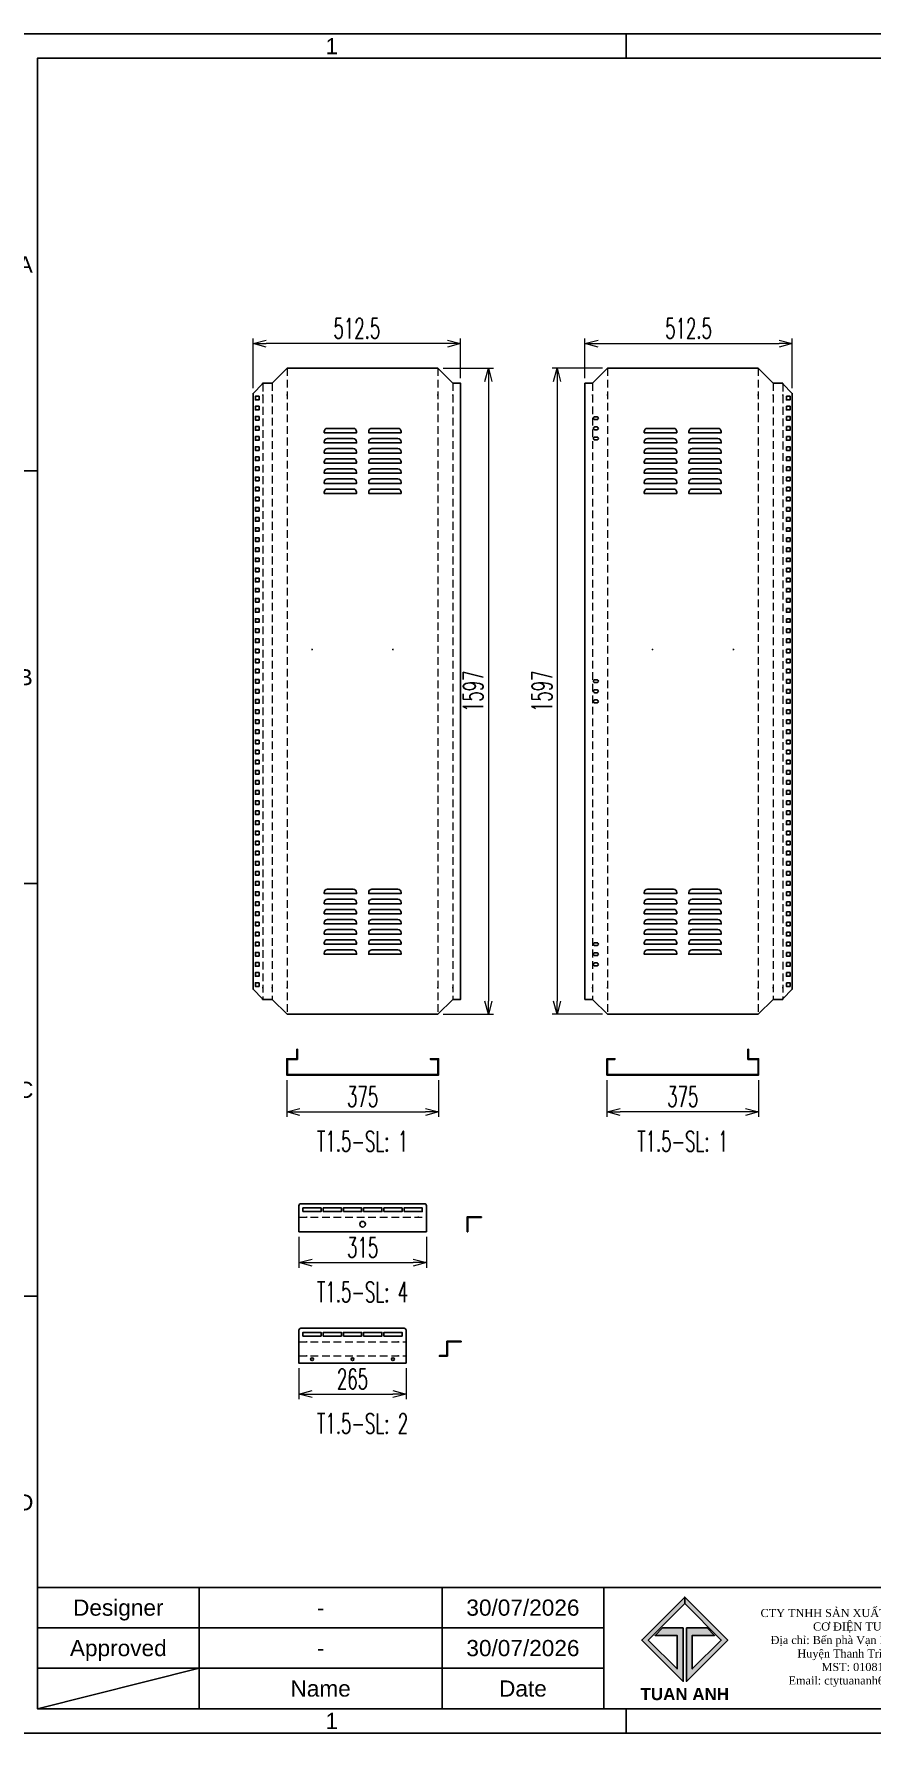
# Model space of a CAD drawing. Header units: millimetres. Extents: x 28713 to 59118, y -54378 to -19615.
# Drawn here: x 41350 to 43419, y -37841 to -33641 of the extents above; entities that cross this region are included whole.
import ezdxf
from ezdxf.enums import TextEntityAlignment as Align

# ---------------------------------------------------------------- set-up
doc = ezdxf.new("R2010")
doc.units = ezdxf.units.MM
doc.header["$LTSCALE"] = 3
doc.linetypes.add('HIDDEN', pattern=[9.525, 6.35, -3.175])
doc.layers.add('@.DM. NÉT ĐỨT', color=8, linetype='HIDDEN', lineweight=9)
for name, color, linetype in [('@.TEXT', 7, 'Continuous'), ('@.VISIBLE', 7, 'Continuous'), ('dim', 7, 'Continuous')]:
    doc.layers.add(name, color=color, linetype=linetype)
doc.styles.add('Ann_w01', font='romans.shx', dxfattribs={"width": 0.6, "bigfont": 'chineset.shx'})
doc.styles.add('Arial', font='arial.ttf')
doc.dimstyles.new('Dim 01_SC25', dxfattribs={"dimscale": 25, "dimtxt": 2, "dimasz": 1.3, "dimexe": 0.5, "dimexo": 0.5, "dimgap": 0.5, "dimtad": 1, "dimdec": 1, "dimzin": 12, "dimdsep": 46, "dimtxsty": 'Ann_w01', "dimblk": 'OPEN30', "dimcen": 1.5, "dimclrd": 6, "dimclre": 6, "dimclrt": 3, "dimadec": 1, "dimazin": 3, "dimtm": 1e-09, "dimtfac": 1, "dimtdec": 1, "dimtmove": 0, "dimatfit": 3, "dimldrblk": 'OPEN30', "dimfxl": 1, "dimtolj": 1, "dimlwd": 20, "dimlwe": 20, "dimarcsym": 0})

# ---------------------------------------------------------------- blocks, each defined once
blk = doc.blocks.new('_Open30')
at = {"color": 0, "linetype": 'ByBlock', "lineweight": -2}
for p, q in [((-1, 0.27), (0, 0)), ((0, 0), (-1, -0.27)), ((0, 0), (-1, 0))]:
    blk.add_line(p, q, dxfattribs=at)
blk = doc.blocks.new('*D142')
at = {"layer": 'Defpoints', "color": 0, "transparency": 16777216}
for p in [(42766, -36214.8), (43141, -36214.8), (42766, -36306)]:
    blk.add_point(p, dxfattribs=at)
at = {"layer": 'dim', "color": 6, "lineweight": 20, "transparency": 16777216}
for p, q in [((42766, -36227.3), (42766, -36318.5)), ((43141, -36227.3), (43141, -36318.5)), ((43108.5, -36306), (42798.5, -36306))]:
    blk.add_line(p, q, dxfattribs=at)
at = {"layer": 'dim', "color": 6, "lineweight": 20, "transparency": 16777216, "xscale": 32.5, "yscale": 32.5, "zscale": 32.5, "rotation": 180}
blk.add_blockref('_Open30', (42766, -36306), dxfattribs=at)
at = {"layer": 'dim', "color": 6, "lineweight": 20, "transparency": 16777216, "xscale": 32.5, "yscale": 32.5, "zscale": 32.5}
blk.add_blockref('_Open30', (43141, -36306), dxfattribs=at)
at = {"layer": 'dim', "color": 3, "transparency": 16777216, "insert": (42953.5, -36268.5), "char_height": 50, "attachment_point": 5, "style": 'Ann_w01'}
blk.add_mtext('\\A1;375', dxfattribs=at)
blk = doc.blocks.new('*D143')
at = {"layer": 'Defpoints', "color": 0, "transparency": 16777216}
for p in [(42767.3, -34467.8), (42642.8, -36064.8), (42767.3, -36064.8)]:
    blk.add_point(p, dxfattribs=at)
at = {"layer": 'dim', "color": 6, "lineweight": 20, "transparency": 16777216}
for p, q in [((42754.8, -34467.8), (42630.3, -34467.8)), ((42642.8, -34500.3), (42642.8, -36032.3)), ((42754.8, -36064.8), (42630.3, -36064.8))]:
    blk.add_line(p, q, dxfattribs=at)
at = {"layer": 'dim', "color": 6, "lineweight": 20, "transparency": 16777216, "xscale": 32.5, "yscale": 32.5, "zscale": 32.5}
for p, rotation in [((42642.8, -34467.8), 90), ((42642.8, -36064.8), 270)]:
    blk.add_blockref('_Open30', p, dxfattribs=dict(at, rotation=rotation))
at = {"layer": 'dim', "color": 3, "transparency": 16777216, "insert": (42605.3, -35266.3), "char_height": 50, "attachment_point": 5, "rotation": 90, "style": 'Ann_w01'}
blk.add_mtext('\\A1;1597', dxfattribs=at)
blk = doc.blocks.new('*D144')
at = {"layer": 'Defpoints', "color": 0, "transparency": 16777216}
for p in [(43224.1, -34406.8), (42711.6, -34504.8), (43224.1, -34529.8)]:
    blk.add_point(p, dxfattribs=at)
at = {"layer": 'dim', "color": 6, "lineweight": 20, "transparency": 16777216}
for p, q in [((42711.6, -34492.3), (42711.6, -34394.3)), ((43224.1, -34517.3), (43224.1, -34394.3)), ((42744.1, -34406.8), (43191.6, -34406.8))]:
    blk.add_line(p, q, dxfattribs=at)
at = {"layer": 'dim', "color": 6, "lineweight": 20, "transparency": 16777216, "xscale": 32.5, "yscale": 32.5, "zscale": 32.5, "rotation": 180}
blk.add_blockref('_Open30', (42711.6, -34406.8), dxfattribs=at)
at = {"layer": 'dim', "color": 6, "lineweight": 20, "transparency": 16777216, "xscale": 32.5, "yscale": 32.5, "zscale": 32.5}
blk.add_blockref('_Open30', (43224.1, -34406.8), dxfattribs=at)
at = {"layer": 'dim', "color": 3, "transparency": 16777216, "insert": (42967.8, -34369.3), "char_height": 50, "attachment_point": 5, "style": 'Ann_w01'}
blk.add_mtext('\\A1;512.5', dxfattribs=at)
blk = doc.blocks.new('*D145')
at = {"layer": 'Defpoints', "color": 0, "transparency": 16777216}
for p in [(41974.8, -36214.8), (42349.8, -36214.8), (42349.8, -36306)]:
    blk.add_point(p, dxfattribs=at)
at = {"layer": 'dim', "color": 6, "lineweight": 20, "transparency": 16777216}
for p, q in [((41974.8, -36227.3), (41974.8, -36318.5)), ((42349.8, -36227.3), (42349.8, -36318.5)), ((42007.3, -36306), (42317.3, -36306))]:
    blk.add_line(p, q, dxfattribs=at)
at = {"layer": 'dim', "color": 6, "lineweight": 20, "transparency": 16777216, "xscale": 32.5, "yscale": 32.5, "zscale": 32.5, "rotation": 180}
blk.add_blockref('_Open30', (41974.8, -36306), dxfattribs=at)
at = {"layer": 'dim', "color": 6, "lineweight": 20, "transparency": 16777216, "xscale": 32.5, "yscale": 32.5, "zscale": 32.5}
blk.add_blockref('_Open30', (42349.8, -36306), dxfattribs=at)
at = {"layer": 'dim', "color": 3, "transparency": 16777216, "insert": (42162.3, -36268.5), "char_height": 50, "attachment_point": 5, "style": 'Ann_w01'}
blk.add_mtext('\\A1;375', dxfattribs=at)
blk = doc.blocks.new('*D146')
at = {"layer": 'Defpoints', "color": 0, "transparency": 16777216}
for p in [(42348.5, -34467.8), (42348.5, -36064.8), (42473, -36064.8)]:
    blk.add_point(p, dxfattribs=at)
at = {"layer": 'dim', "color": 6, "lineweight": 20, "transparency": 16777216}
for p, q in [((42361, -34467.8), (42485.5, -34467.8)), ((42473, -34500.3), (42473, -36032.3)), ((42361, -36064.8), (42485.5, -36064.8))]:
    blk.add_line(p, q, dxfattribs=at)
at = {"layer": 'dim', "color": 6, "lineweight": 20, "transparency": 16777216, "xscale": 32.5, "yscale": 32.5, "zscale": 32.5}
for p, rotation in [((42473, -34467.8), 90), ((42473, -36064.8), 270)]:
    blk.add_blockref('_Open30', p, dxfattribs=dict(at, rotation=rotation))
at = {"layer": 'dim', "color": 3, "transparency": 16777216, "insert": (42435.5, -35266.3), "char_height": 50, "attachment_point": 5, "rotation": 90, "style": 'Ann_w01'}
blk.add_mtext('\\A1;1597', dxfattribs=at)
blk = doc.blocks.new('*D147')
at = {"layer": 'Defpoints', "color": 0, "transparency": 16777216}
for p in [(41891.7, -34406.8), (42404.2, -34504.8), (41891.7, -34529.8)]:
    blk.add_point(p, dxfattribs=at)
at = {"layer": 'dim', "color": 6, "lineweight": 20, "transparency": 16777216}
for p, q in [((41891.7, -34517.3), (41891.7, -34394.3)), ((42404.2, -34492.3), (42404.2, -34394.3)), ((42371.7, -34406.8), (41924.2, -34406.8))]:
    blk.add_line(p, q, dxfattribs=at)
at = {"layer": 'dim', "color": 6, "lineweight": 20, "transparency": 16777216, "xscale": 32.5, "yscale": 32.5, "zscale": 32.5, "rotation": 180}
blk.add_blockref('_Open30', (41891.7, -34406.8), dxfattribs=at)
at = {"layer": 'dim', "color": 6, "lineweight": 20, "transparency": 16777216, "xscale": 32.5, "yscale": 32.5, "zscale": 32.5}
blk.add_blockref('_Open30', (42404.2, -34406.8), dxfattribs=at)
at = {"layer": 'dim', "color": 3, "transparency": 16777216, "insert": (42148, -34369.3), "char_height": 50, "attachment_point": 5, "style": 'Ann_w01'}
blk.add_mtext('\\A1;512.5', dxfattribs=at)
blk = doc.blocks.new('*D156')
at = {"layer": 'Defpoints', "color": 0, "transparency": 16777216}
for p in [(42004.8, -36602.2), (42319.8, -36602.2), (42319.8, -36678.6)]:
    blk.add_point(p, dxfattribs=at)
at = {"layer": 'dim', "color": 6, "lineweight": 20, "transparency": 16777216}
for p, q in [((42004.8, -36614.7), (42004.8, -36691.1)), ((42319.8, -36614.7), (42319.8, -36691.1)), ((42037.3, -36678.6), (42287.3, -36678.6))]:
    blk.add_line(p, q, dxfattribs=at)
at = {"layer": 'dim', "color": 6, "lineweight": 20, "transparency": 16777216, "xscale": 32.5, "yscale": 32.5, "zscale": 32.5, "rotation": 180}
blk.add_blockref('_Open30', (42004.8, -36678.6), dxfattribs=at)
at = {"layer": 'dim', "color": 6, "lineweight": 20, "transparency": 16777216, "xscale": 32.5, "yscale": 32.5, "zscale": 32.5}
blk.add_blockref('_Open30', (42319.8, -36678.6), dxfattribs=at)
at = {"layer": 'dim', "color": 3, "transparency": 16777216, "insert": (42162.3, -36641.1), "char_height": 50, "attachment_point": 5, "style": 'Ann_w01'}
blk.add_mtext('\\A1;315', dxfattribs=at)
blk = doc.blocks.new('*D157')
at = {"layer": 'Defpoints', "color": 0, "transparency": 16777216}
for p in [(42004.8, -36927.2), (42269.8, -36927.2), (42269.8, -37003.6)]:
    blk.add_point(p, dxfattribs=at)
at = {"layer": 'dim', "color": 6, "lineweight": 20, "transparency": 16777216}
for p, q in [((42004.8, -36939.7), (42004.8, -37016.1)), ((42269.8, -36939.7), (42269.8, -37016.1)), ((42037.3, -37003.6), (42237.3, -37003.6))]:
    blk.add_line(p, q, dxfattribs=at)
at = {"layer": 'dim', "color": 6, "lineweight": 20, "transparency": 16777216, "xscale": 32.5, "yscale": 32.5, "zscale": 32.5, "rotation": 180}
blk.add_blockref('_Open30', (42004.8, -37003.6), dxfattribs=at)
at = {"layer": 'dim', "color": 6, "lineweight": 20, "transparency": 16777216, "xscale": 32.5, "yscale": 32.5, "zscale": 32.5}
blk.add_blockref('_Open30', (42269.8, -37003.6), dxfattribs=at)
at = {"layer": 'dim', "color": 3, "transparency": 16777216, "insert": (42137.3, -36966.1), "char_height": 50, "attachment_point": 5, "style": 'Ann_w01'}
blk.add_mtext('\\A1;265', dxfattribs=at)
blk = doc.blocks.new('Standard ISO')
at = {"color": 6}
for p, q in [((-6, 0), (0, 0)), ((6, 0), (2, 0)), ((4, -2), (4, 2))]:
    blk.add_line(p, q, dxfattribs=at)
blk.add_lwpolyline([(-0.5, 1.5), (-0.5, -1.5), (-5.5, -0.75), (-5.5, 0.75), (-0.5, 1.5)])
for radius in [1.5, 0.75]:
    blk.add_circle((4, 0), radius)
blk = doc.blocks.new('A$C4dbb82d6')
at = {"layer": '@.VISIBLE'}
h = blk.add_hatch(color=30, dxfattribs=at)
h.dxf.hatch_style = 1
h.paths.add_polyline_path([(0.21, 4.97), (3.62, 1.56), (3.62, 5.97), (1.92, 5.97), (1.3, 5.35), (3.12, 5.35), (3.12, 2.59), (0.74, 4.97), (3.75, 7.98), (3.75, 8.51)])
h = blk.add_hatch(color=150, dxfattribs=at)
h.dxf.hatch_style = 1
h.paths.add_polyline_path([(6.76, 4.97), (4.37, 2.59), (4.37, 5.35), (6.2, 5.35), (5.58, 5.97), (3.88, 5.97), (3.88, 1.56), (7.29, 4.97), (3.75, 8.51), (3.75, 7.98)])
at = {"layer": '@.VISIBLE', "color": 30}
blk.add_lwpolyline([(3.62, 5.97), (3.62, 1.56), (0.21, 4.97), (3.75, 8.51), (3.75, 7.98), (0.74, 4.97), (3.12, 2.59), (3.12, 5.35), (1.3, 5.35), (1.92, 5.97)], close=True, dxfattribs=at)
at = {"layer": '@.VISIBLE', "color": 150}
blk.add_lwpolyline([(3.88, 5.97), (3.88, 1.56), (7.29, 4.97), (3.75, 8.51), (3.75, 7.98), (6.76, 4.97), (4.37, 2.59), (4.37, 5.35), (6.2, 5.35), (5.58, 5.97)], close=True, dxfattribs=at)
at = {"layer": '@.VISIBLE', "color": 30, "insert": (3.75, 0.51), "char_height": 1, "attachment_point": 5, "style": 'Ann_w01'}
blk.add_mtext_dynamic_manual_height_columns('{\\fArial|b1|i0|c0|p34;\\W1;TUAN ANH}', width=7.5, gutter_width=49.6, heights=[0], dxfattribs=at)
blk = doc.blocks.new('KHUNG BAN VE (Made by Tung)')
at = {"layer": '@.VISIBLE', "color": 8}
for p, q in [((75.75, 207), (75.75, 210)), ((148.5, 207), (148.5, 210)), ((221.25, 207), (221.25, 210)), ((3, 156), (0, 156)), ((294, 156), (297, 156)), ((3, 105), (0, 105)), ((294, 105), (297, 105)), ((3, 54), (0, 54)), ((294, 54), (297, 54)), ((23, 18), (23, 3)), ((53, 18), (53, 3)), ((73, 18), (73, 3)), ((123, 18), (123, 3)), ((223, 18), (223, 3)), ((243, 18), (243, 3)), ((274, 18), (274, 3)), ((284, 18), (284, 3)), ((3, 13), (73, 13)), ((123, 13), (294, 13)), ((3, 8), (73, 8)), ((23, 8), (3, 3)), ((223, 8), (294, 8)), ((75.75, 3), (75.75, 0)), ((148.5, 3), (148.5, 0)), ((221.25, 3), (221.25, 0))]:
    blk.add_line(p, q, dxfattribs=at)
for points in [[(0, 0), (297, 0), (297, 210), (0, 210)], [(3, 3), (294, 3), (294, 207), (3, 207)], [(3, 18), (294, 18), (294, 3), (3, 3)]]:
    blk.add_lwpolyline(points, close=True, dxfattribs=at)
at = {"xscale": 1.5, "yscale": 1.5, "zscale": 1.5}
blk.add_blockref('A$C4dbb82d6', (77.375, 4.041), dxfattribs=at)
blk.add_blockref('Standard ISO', (258.5, 5.5))
at = {"layer": '@.TEXT', "color": 1, "style": 'Arial'}
for s, p in [('1', (39.375, 208.5)), ('2', (112.125, 208.5)), ('3', (184.875, 208.5)), ('4', (257.625, 208.5)), ('A', (1.5, 181.5)), ('A', (295.5, 181.5)), ('B', (1.5, 130.5)), ('B', (295.5, 130.5)), ('C', (1.5, 79.5)), ('C', (295.5, 79.5)), ('D', (1.5, 28.5)), ('D', (295.5, 28.5)), ('30/07/2026', (63, 15.5)), ('30/07/2026', (63, 10.5)), ('1', (39.375, 1.5)), ('2', (112.125, 1.5)), ('3', (184.875, 1.5)), ('4', (257.625, 1.5))]:
    blk.add_text(s, height=2, dxfattribs=at).set_placement(p, align=Align.MIDDLE_CENTER)
at = {"layer": '@.TEXT', "color": 2, "style": 'Arial'}
for s, p in [('Designer', (13, 15.5)), ('DRAWING NAME', (173, 15.5)), ('Project', (233, 15.5)), ('Scale', (279, 15.5)), ('Approved', (13, 10.5)), ('Customer', (233, 10.5)), ('Page', (279, 10.5)), ('Name', (38, 5.5)), ('Date', (63, 5.5)), ('Standard', (233, 5.5)), ('Total', (279, 5.5))]:
    blk.add_text(s, height=2, dxfattribs=at).set_placement(p, align=Align.MIDDLE_CENTER)
at = {"layer": '@.TEXT', "color": 1, "style": 'Arial'}
for tag, height, p in [('DESIGNER_NAME', 2, (38, 15.5)), ('PROJECT_CODE', 2, (258.5, 15.5)), ('SCALE', 2, (289, 15.5)), ('APPROVED_NAME', 2, (38, 10.5)), ('CUSTOMER_NAME', 2, (258.5, 10.5)), ('PAGE', 2, (289, 10.5)), ('DRAWING_NAME', 4, (173, 8)), ('TOTAL', 2, (289, 5.5))]:
    blk.add_attdef(tag, text='', height=height, dxfattribs=at).set_placement(p, align=Align.MIDDLE_CENTER)
at = {"layer": '@.VISIBLE', "color": 30, "insert": (106, 10.5), "char_height": 1, "attachment_point": 5, "style": 'Ann_w01'}
blk.add_mtext_dynamic_manual_height_columns('{\\fTimes New Roman|b0|i0|c0|p18;\\W1;CTY TNHH SẢN XUẤT & THƯƠNG MẠI CƠ ĐIỆN TUẤN ANH\\PĐịa chỉ: Bến phà Vạn Phúc, Xã Ninh Sở, Huyện Thanh Trì, TP. Hà Nội\\PMST: 01081588698\\PEmail: ctytuananh68@gmail.com}', width=28.70976, gutter_width=99.197, heights=[0], dxfattribs=at)

msp = doc.modelspace()

# ---------------------------------------------------------------- linework, layer by layer
at = {"color": 1}
for p, q in [((41915.31, -34532.72), (41915.31, -34534.72)), ((41939.01, -34532.72), (41939.01, -34534.72)), ((41976.21, -34532.72), (41976.21, -34534.72)), ((42348.41, -34532.72), (42348.41, -34534.72)), ((42385.61, -34532.72), (42385.61, -34534.72)), ((42730.15, -34532.72), (42730.15, -34534.72)), ((42767.35, -34532.72), (42767.35, -34534.72)), ((43139.55, -34532.72), (43139.55, -34534.72)), ((43176.75, -34532.72), (43176.75, -34534.72)), ((43200.45, -34532.72), (43200.45, -34534.72)), ((42038.31, -35162.8), (42036.31, -35162.8)), ((42037.31, -35161.8), (42037.31, -35163.8)), ((42238.31, -35162.8), (42236.31, -35162.8)), ((42237.31, -35161.8), (42237.31, -35163.8)), ((42877.45, -35162.8), (42879.45, -35162.8)), ((42878.45, -35161.8), (42878.45, -35163.8)), ((43077.45, -35162.8), (43079.45, -35162.8)), ((43078.45, -35161.8), (43078.45, -35163.8)), ((41915.31, -35999.89), (41915.31, -35997.89)), ((41939.01, -35999.89), (41939.01, -35997.89)), ((41976.21, -35999.89), (41976.21, -35997.89)), ((42348.41, -35999.89), (42348.41, -35997.89)), ((42385.61, -35999.89), (42385.61, -35997.89)), ((42730.15, -35999.89), (42730.15, -35997.89)), ((42767.35, -35999.89), (42767.35, -35997.89)), ((43139.55, -35999.89), (43139.55, -35997.89)), ((43176.75, -35999.89), (43176.75, -35997.89)), ((43200.45, -35999.89), (43200.45, -35997.89)), ((42023.6, -36566.62), (42025.6, -36566.62)), ((42301.02, -36566.62), (42299.02, -36566.62)), ((42023.6, -36874.42), (42025.6, -36874.42)), ((42251.02, -36874.42), (42249.02, -36874.42)), ((42023.6, -36908.62), (42025.6, -36908.62)), ((42251.02, -36908.62), (42249.02, -36908.62))]:
    msp.add_line(p, q, dxfattribs=at)
for points in [[(42348.51, -36064.8), (41976.11, -36064.8), (41939.11, -36027.8), (41915.21, -36027.8), (41915.21, -36026.3), (41891.71, -36002.8), (41891.71, -34529.8), (41915.21, -34506.3), (41915.21, -34504.8), (41939.11, -34504.8), (41976.11, -34467.8), (42348.51, -34467.8), (42385.51, -34504.8), (42404.21, -34504.8), (42404.21, -36027.8), (42385.51, -36027.8)], [(42767.25, -36064.8), (43139.65, -36064.8), (43176.65, -36027.8), (43200.55, -36027.8), (43200.55, -36026.3), (43224.05, -36002.8), (43224.05, -34529.8), (43200.55, -34506.3), (43200.55, -34504.8), (43176.65, -34504.8), (43139.65, -34467.8), (42767.25, -34467.8), (42730.25, -34504.8), (42711.55, -34504.8), (42711.55, -36027.8), (42730.25, -36027.8)], [(41906.21, -34536.8), (41897.21, -34536.8), (41897.21, -34545.8), (41906.21, -34545.8)], [(41906.21, -34561.8), (41897.21, -34561.8), (41897.21, -34570.8), (41906.21, -34570.8)], [(43209.55, -34536.8), (43218.55, -34536.8), (43218.55, -34545.8), (43209.55, -34545.8)], [(43209.55, -34561.8), (43218.55, -34561.8), (43218.55, -34570.8), (43209.55, -34570.8)], [(41906.21, -34586.8), (41897.21, -34586.8), (41897.21, -34595.8), (41906.21, -34595.8)], [(43209.55, -34586.8), (43218.55, -34586.8), (43218.55, -34595.8), (43209.55, -34595.8)], [(41906.21, -34611.8), (41897.21, -34611.8), (41897.21, -34620.8), (41906.21, -34620.8)], [(41906.21, -34636.8), (41897.21, -34636.8), (41897.21, -34645.8), (41906.21, -34645.8)], [(43209.55, -34611.8), (43218.55, -34611.8), (43218.55, -34620.8), (43209.55, -34620.8)], [(43209.55, -34636.8), (43218.55, -34636.8), (43218.55, -34645.8), (43209.55, -34645.8)], [(41906.21, -34661.8), (41897.21, -34661.8), (41897.21, -34670.8), (41906.21, -34670.8)], [(41906.21, -34686.8), (41897.21, -34686.8), (41897.21, -34695.8), (41906.21, -34695.8)], [(43209.55, -34661.8), (43218.55, -34661.8), (43218.55, -34670.8), (43209.55, -34670.8)], [(43209.55, -34686.8), (43218.55, -34686.8), (43218.55, -34695.8), (43209.55, -34695.8)], [(41906.21, -34711.8), (41897.21, -34711.8), (41897.21, -34720.8), (41906.21, -34720.8)], [(43209.55, -34711.8), (43218.55, -34711.8), (43218.55, -34720.8), (43209.55, -34720.8)], [(41906.21, -34736.8), (41897.21, -34736.8), (41897.21, -34745.8), (41906.21, -34745.8)], [(41906.21, -34761.8), (41897.21, -34761.8), (41897.21, -34770.8), (41906.21, -34770.8)], [(43209.55, -34736.8), (43218.55, -34736.8), (43218.55, -34745.8), (43209.55, -34745.8)], [(43209.55, -34761.8), (43218.55, -34761.8), (43218.55, -34770.8), (43209.55, -34770.8)], [(41906.21, -34786.8), (41897.21, -34786.8), (41897.21, -34795.8), (41906.21, -34795.8)], [(41906.21, -34811.8), (41897.21, -34811.8), (41897.21, -34820.8), (41906.21, -34820.8)], [(43209.55, -34786.8), (43218.55, -34786.8), (43218.55, -34795.8), (43209.55, -34795.8)], [(43209.55, -34811.8), (43218.55, -34811.8), (43218.55, -34820.8), (43209.55, -34820.8)], [(41906.21, -34836.8), (41897.21, -34836.8), (41897.21, -34845.8), (41906.21, -34845.8)], [(43209.55, -34836.8), (43218.55, -34836.8), (43218.55, -34845.8), (43209.55, -34845.8)], [(41906.21, -34861.8), (41897.21, -34861.8), (41897.21, -34870.8), (41906.21, -34870.8)], [(41906.21, -34886.8), (41897.21, -34886.8), (41897.21, -34895.8), (41906.21, -34895.8)], [(43209.55, -34861.8), (43218.55, -34861.8), (43218.55, -34870.8), (43209.55, -34870.8)], [(43209.55, -34886.8), (43218.55, -34886.8), (43218.55, -34895.8), (43209.55, -34895.8)], [(41906.21, -34911.8), (41897.21, -34911.8), (41897.21, -34920.8), (41906.21, -34920.8)], [(41906.21, -34936.8), (41897.21, -34936.8), (41897.21, -34945.8), (41906.21, -34945.8)], [(43209.55, -34911.8), (43218.55, -34911.8), (43218.55, -34920.8), (43209.55, -34920.8)], [(43209.55, -34936.8), (43218.55, -34936.8), (43218.55, -34945.8), (43209.55, -34945.8)], [(41906.21, -34961.8), (41897.21, -34961.8), (41897.21, -34970.8), (41906.21, -34970.8)], [(43209.55, -34961.8), (43218.55, -34961.8), (43218.55, -34970.8), (43209.55, -34970.8)], [(41906.21, -34986.8), (41897.21, -34986.8), (41897.21, -34995.8), (41906.21, -34995.8)], [(41906.21, -35011.8), (41897.21, -35011.8), (41897.21, -35020.8), (41906.21, -35020.8)], [(43209.55, -34986.8), (43218.55, -34986.8), (43218.55, -34995.8), (43209.55, -34995.8)], [(43209.55, -35011.8), (43218.55, -35011.8), (43218.55, -35020.8), (43209.55, -35020.8)], [(41906.21, -35036.8), (41897.21, -35036.8), (41897.21, -35045.8), (41906.21, -35045.8)], [(41906.21, -35061.8), (41897.21, -35061.8), (41897.21, -35070.8), (41906.21, -35070.8)], [(43209.55, -35036.8), (43218.55, -35036.8), (43218.55, -35045.8), (43209.55, -35045.8)], [(43209.55, -35061.8), (43218.55, -35061.8), (43218.55, -35070.8), (43209.55, -35070.8)], [(41906.21, -35086.8), (41897.21, -35086.8), (41897.21, -35095.8), (41906.21, -35095.8)], [(41906.21, -35111.8), (41897.21, -35111.8), (41897.21, -35120.8), (41906.21, -35120.8)], [(43209.55, -35086.8), (43218.55, -35086.8), (43218.55, -35095.8), (43209.55, -35095.8)], [(43209.55, -35111.8), (43218.55, -35111.8), (43218.55, -35120.8), (43209.55, -35120.8)], [(41906.21, -35136.8), (41897.21, -35136.8), (41897.21, -35145.8), (41906.21, -35145.8)], [(43209.55, -35136.8), (43218.55, -35136.8), (43218.55, -35145.8), (43209.55, -35145.8)], [(41906.21, -35161.8), (41897.21, -35161.8), (41897.21, -35170.8), (41906.21, -35170.8)], [(41906.21, -35186.8), (41897.21, -35186.8), (41897.21, -35195.8), (41906.21, -35195.8)], [(43209.55, -35161.8), (43218.55, -35161.8), (43218.55, -35170.8), (43209.55, -35170.8)], [(43209.55, -35186.8), (43218.55, -35186.8), (43218.55, -35195.8), (43209.55, -35195.8)], [(41906.21, -35211.8), (41897.21, -35211.8), (41897.21, -35220.8), (41906.21, -35220.8)], [(41906.21, -35236.8), (41897.21, -35236.8), (41897.21, -35245.8), (41906.21, -35245.8)], [(43209.55, -35211.8), (43218.55, -35211.8), (43218.55, -35220.8), (43209.55, -35220.8)], [(43209.55, -35236.8), (43218.55, -35236.8), (43218.55, -35245.8), (43209.55, -35245.8)], [(41906.21, -35261.8), (41897.21, -35261.8), (41897.21, -35270.8), (41906.21, -35270.8)], [(43209.55, -35261.8), (43218.55, -35261.8), (43218.55, -35270.8), (43209.55, -35270.8)], [(41906.21, -35286.8), (41897.21, -35286.8), (41897.21, -35295.8), (41906.21, -35295.8)], [(41906.21, -35311.8), (41897.21, -35311.8), (41897.21, -35320.8), (41906.21, -35320.8)], [(43209.55, -35286.8), (43218.55, -35286.8), (43218.55, -35295.8), (43209.55, -35295.8)], [(43209.55, -35311.8), (43218.55, -35311.8), (43218.55, -35320.8), (43209.55, -35320.8)], [(41906.21, -35336.8), (41897.21, -35336.8), (41897.21, -35345.8), (41906.21, -35345.8)], [(41906.21, -35361.8), (41897.21, -35361.8), (41897.21, -35370.8), (41906.21, -35370.8)], [(43209.55, -35336.8), (43218.55, -35336.8), (43218.55, -35345.8), (43209.55, -35345.8)], [(43209.55, -35361.8), (43218.55, -35361.8), (43218.55, -35370.8), (43209.55, -35370.8)], [(41906.21, -35386.8), (41897.21, -35386.8), (41897.21, -35395.8), (41906.21, -35395.8)], [(43209.55, -35386.8), (43218.55, -35386.8), (43218.55, -35395.8), (43209.55, -35395.8)], [(41906.21, -35411.8), (41897.21, -35411.8), (41897.21, -35420.8), (41906.21, -35420.8)], [(41906.21, -35436.8), (41897.21, -35436.8), (41897.21, -35445.8), (41906.21, -35445.8)], [(43209.55, -35411.8), (43218.55, -35411.8), (43218.55, -35420.8), (43209.55, -35420.8)], [(43209.55, -35436.8), (43218.55, -35436.8), (43218.55, -35445.8), (43209.55, -35445.8)], [(41906.21, -35461.8), (41897.21, -35461.8), (41897.21, -35470.8), (41906.21, -35470.8)], [(41906.21, -35486.8), (41897.21, -35486.8), (41897.21, -35495.8), (41906.21, -35495.8)], [(43209.55, -35461.8), (43218.55, -35461.8), (43218.55, -35470.8), (43209.55, -35470.8)], [(43209.55, -35486.8), (43218.55, -35486.8), (43218.55, -35495.8), (43209.55, -35495.8)], [(41906.21, -35511.8), (41897.21, -35511.8), (41897.21, -35520.8), (41906.21, -35520.8)], [(43209.55, -35511.8), (43218.55, -35511.8), (43218.55, -35520.8), (43209.55, -35520.8)], [(41906.21, -35536.8), (41897.21, -35536.8), (41897.21, -35545.8), (41906.21, -35545.8)], [(41906.21, -35561.8), (41897.21, -35561.8), (41897.21, -35570.8), (41906.21, -35570.8)], [(43209.55, -35536.8), (43218.55, -35536.8), (43218.55, -35545.8), (43209.55, -35545.8)], [(43209.55, -35561.8), (43218.55, -35561.8), (43218.55, -35570.8), (43209.55, -35570.8)], [(41906.21, -35586.8), (41897.21, -35586.8), (41897.21, -35595.8), (41906.21, -35595.8)], [(41906.21, -35611.8), (41897.21, -35611.8), (41897.21, -35620.8), (41906.21, -35620.8)], [(43209.55, -35586.8), (43218.55, -35586.8), (43218.55, -35595.8), (43209.55, -35595.8)], [(43209.55, -35611.8), (43218.55, -35611.8), (43218.55, -35620.8), (43209.55, -35620.8)], [(41906.21, -35636.8), (41897.21, -35636.8), (41897.21, -35645.8), (41906.21, -35645.8)], [(43209.55, -35636.8), (43218.55, -35636.8), (43218.55, -35645.8), (43209.55, -35645.8)], [(41906.21, -35661.8), (41897.21, -35661.8), (41897.21, -35670.8), (41906.21, -35670.8)], [(41906.21, -35686.8), (41897.21, -35686.8), (41897.21, -35695.8), (41906.21, -35695.8)], [(43209.55, -35661.8), (43218.55, -35661.8), (43218.55, -35670.8), (43209.55, -35670.8)], [(43209.55, -35686.8), (43218.55, -35686.8), (43218.55, -35695.8), (43209.55, -35695.8)], [(41906.21, -35711.8), (41897.21, -35711.8), (41897.21, -35720.8), (41906.21, -35720.8)], [(41906.21, -35736.8), (41897.21, -35736.8), (41897.21, -35745.8), (41906.21, -35745.8)], [(43209.55, -35711.8), (43218.55, -35711.8), (43218.55, -35720.8), (43209.55, -35720.8)], [(43209.55, -35736.8), (43218.55, -35736.8), (43218.55, -35745.8), (43209.55, -35745.8)], [(41906.21, -35761.8), (41897.21, -35761.8), (41897.21, -35770.8), (41906.21, -35770.8)], [(43209.55, -35761.8), (43218.55, -35761.8), (43218.55, -35770.8), (43209.55, -35770.8)], [(41906.21, -35786.8), (41897.21, -35786.8), (41897.21, -35795.8), (41906.21, -35795.8)], [(41906.21, -35811.8), (41897.21, -35811.8), (41897.21, -35820.8), (41906.21, -35820.8)], [(43209.55, -35786.8), (43218.55, -35786.8), (43218.55, -35795.8), (43209.55, -35795.8)], [(43209.55, -35811.8), (43218.55, -35811.8), (43218.55, -35820.8), (43209.55, -35820.8)], [(41906.21, -35836.8), (41897.21, -35836.8), (41897.21, -35845.8), (41906.21, -35845.8)], [(41906.21, -35861.8), (41897.21, -35861.8), (41897.21, -35870.8), (41906.21, -35870.8)], [(43209.55, -35836.8), (43218.55, -35836.8), (43218.55, -35845.8), (43209.55, -35845.8)], [(43209.55, -35861.8), (43218.55, -35861.8), (43218.55, -35870.8), (43209.55, -35870.8)], [(41906.21, -35886.8), (41897.21, -35886.8), (41897.21, -35895.8), (41906.21, -35895.8)], [(43209.55, -35886.8), (43218.55, -35886.8), (43218.55, -35895.8), (43209.55, -35895.8)], [(41906.21, -35911.8), (41897.21, -35911.8), (41897.21, -35920.8), (41906.21, -35920.8)], [(41906.21, -35936.8), (41897.21, -35936.8), (41897.21, -35945.8), (41906.21, -35945.8)], [(43209.55, -35911.8), (43218.55, -35911.8), (43218.55, -35920.8), (43209.55, -35920.8)], [(43209.55, -35936.8), (43218.55, -35936.8), (43218.55, -35945.8), (43209.55, -35945.8)], [(41906.21, -35961.8), (41897.21, -35961.8), (41897.21, -35970.8), (41906.21, -35970.8)], [(41906.21, -35986.8), (41897.21, -35986.8), (41897.21, -35995.8), (41906.21, -35995.8)], [(43209.55, -35961.8), (43218.55, -35961.8), (43218.55, -35970.8), (43209.55, -35970.8)], [(43209.55, -35986.8), (43218.55, -35986.8), (43218.55, -35995.8), (43209.55, -35995.8)], [(41999.81, -36151.3), (41999.81, -36174.8), (41974.81, -36174.8), (41974.81, -36214.8), (42349.81, -36214.8), (42349.81, -36174.8), (42329.81, -36174.8), (42329.81, -36176.3), (42348.31, -36176.3), (42348.31, -36213.3), (41976.31, -36213.3), (41976.31, -36176.3), (42001.31, -36176.3), (42001.31, -36151.3)], [(43115.95, -36151.3), (43115.95, -36174.8), (43140.95, -36174.8), (43140.95, -36214.8), (42765.95, -36214.8), (42765.95, -36174.8), (42785.95, -36174.8), (42785.95, -36176.3), (42767.45, -36176.3), (42767.45, -36213.3), (43139.45, -36213.3), (43139.45, -36176.3), (43114.45, -36176.3), (43114.45, -36151.3)], [(42014.81, -36552.52), (42059.81, -36552.52), (42059.81, -36543.52), (42014.81, -36543.52)], [(42064.81, -36552.52), (42109.81, -36552.52), (42109.81, -36543.52), (42064.81, -36543.52)], [(42114.81, -36552.52), (42159.81, -36552.52), (42159.81, -36543.52), (42114.81, -36543.52)], [(42164.81, -36552.52), (42209.81, -36552.52), (42209.81, -36543.52), (42164.81, -36543.52)], [(42214.81, -36552.52), (42259.81, -36552.52), (42259.81, -36543.52), (42214.81, -36543.52)], [(42264.81, -36552.52), (42309.81, -36552.52), (42309.81, -36543.52), (42264.81, -36543.52)], [(42455.72, -36565.22), (42420.72, -36565.22), (42420.72, -36602.22), (42422.22, -36602.22), (42422.22, -36566.72), (42455.72, -36566.72)], [(42014.81, -36860.32), (42059.81, -36860.32), (42059.81, -36851.32), (42014.81, -36851.32)], [(42064.81, -36860.32), (42109.81, -36860.32), (42109.81, -36851.32), (42064.81, -36851.32)], [(42114.81, -36860.32), (42159.81, -36860.32), (42159.81, -36851.32), (42114.81, -36851.32)], [(42164.81, -36860.32), (42209.81, -36860.32), (42209.81, -36851.32), (42164.81, -36851.32)], [(42214.81, -36860.32), (42259.81, -36860.32), (42259.81, -36851.32), (42214.81, -36851.32)], [(42372.22, -36910.02), (42372.22, -36874.52), (42405.72, -36874.52), (42405.72, -36873.02), (42370.72, -36873.02), (42370.72, -36908.52), (42352.22, -36908.52), (42352.22, -36910.02)]]:
    msp.add_lwpolyline(points, close=True)
for points in [[(42732.5, -34591.3), (42732.5, -34591.3, 0.4142136), (42736, -34594.8), (42741.5, -34594.8, 0.4142136), (42745, -34591.3), (42745, -34591.3, 0.4142136), (42741.5, -34587.8), (42736, -34587.8, 0.4142136)], [(42732.5, -34616.3), (42732.5, -34616.3, 0.4142136), (42736, -34619.8), (42741.5, -34619.8, 0.4142136), (42745, -34616.3), (42745, -34616.3, 0.4142136), (42741.5, -34612.8), (42736, -34612.8, 0.4142136)], [(42732.5, -34641.3), (42732.5, -34641.3, 0.4142136), (42736, -34644.8), (42741.5, -34644.8, 0.4142136), (42745, -34641.3), (42745, -34641.3, 0.4142136), (42741.5, -34637.8), (42736, -34637.8, 0.4142136)], [(42732.5, -35241.3), (42732.5, -35241.3, 0.4142136), (42736, -35244.8), (42741.5, -35244.8, 0.4142136), (42745, -35241.3), (42745, -35241.3, 0.4142136), (42741.5, -35237.8), (42736, -35237.8, 0.4142136)], [(42732.5, -35266.3), (42732.5, -35266.3, 0.4142136), (42736, -35269.8), (42741.5, -35269.8, 0.4142136), (42745, -35266.3), (42745, -35266.3, 0.4142136), (42741.5, -35262.8), (42736, -35262.8, 0.4142136)], [(42732.5, -35291.3), (42732.5, -35291.3, 0.4142136), (42736, -35294.8), (42741.5, -35294.8, 0.4142136), (42745, -35291.3), (42745, -35291.3, 0.4142136), (42741.5, -35287.8), (42736, -35287.8, 0.4142136)], [(42732.5, -35891.3), (42732.5, -35891.3, 0.4142136), (42736, -35894.8), (42741.5, -35894.8, 0.4142136), (42745, -35891.3), (42745, -35891.3, 0.4142136), (42741.5, -35887.8), (42736, -35887.8, 0.4142136)], [(42732.5, -35916.3), (42732.5, -35916.3, 0.4142136), (42736, -35919.8), (42741.5, -35919.8, 0.4142136), (42745, -35916.3), (42745, -35916.3, 0.4142136), (42741.5, -35912.8), (42736, -35912.8, 0.4142136)], [(42732.5, -35941.3), (42732.5, -35941.3, 0.4142136), (42736, -35944.8), (42741.5, -35944.8, 0.4142136), (42745, -35941.3), (42745, -35941.3, 0.4142136), (42741.5, -35937.8), (42736, -35937.8, 0.4142136)], [(42319.81, -36602.22), (42319.81, -36538.02, 0.4142136), (42314.81, -36533.02), (42009.81, -36533.02, 0.4142136), (42004.81, -36538.02), (42004.81, -36602.22)], [(42269.81, -36927.22), (42269.81, -36845.82, 0.4142136), (42264.81, -36840.82), (42009.81, -36840.82, 0.4142136), (42004.81, -36845.82), (42004.81, -36927.22)]]:
    msp.add_lwpolyline(points, format="xyb", close=True)
at = {"color": 2}
for points in [[(42139.31, -34616.3), (42075.31, -34616.3, 0.4142136), (42067.31, -34624.3), (42067.31, -34627.3), (42147.31, -34627.3), (42147.31, -34624.3, 0.4142136)], [(42139.31, -34641.3), (42075.31, -34641.3, 0.4142136), (42067.31, -34649.3), (42067.31, -34652.3), (42147.31, -34652.3), (42147.31, -34649.3, 0.4142136)], [(42249.31, -34616.3), (42185.31, -34616.3, 0.4142136), (42177.31, -34624.3), (42177.31, -34627.3), (42257.31, -34627.3), (42257.31, -34624.3, 0.4142136)], [(42249.31, -34641.3), (42185.31, -34641.3, 0.4142136), (42177.31, -34649.3), (42177.31, -34652.3), (42257.31, -34652.3), (42257.31, -34649.3, 0.4142136)], [(42930.45, -34616.3), (42866.45, -34616.3, 0.4142136), (42858.45, -34624.3), (42858.45, -34627.3), (42938.45, -34627.3), (42938.45, -34624.3, 0.4142136)], [(42930.45, -34641.3), (42866.45, -34641.3, 0.4142136), (42858.45, -34649.3), (42858.45, -34652.3), (42938.45, -34652.3), (42938.45, -34649.3, 0.4142136)], [(43040.45, -34616.3), (42976.45, -34616.3, 0.4142136), (42968.45, -34624.3), (42968.45, -34627.3), (43048.45, -34627.3), (43048.45, -34624.3, 0.4142136)], [(43040.45, -34641.3), (42976.45, -34641.3, 0.4142136), (42968.45, -34649.3), (42968.45, -34652.3), (43048.45, -34652.3), (43048.45, -34649.3, 0.4142136)], [(42139.31, -34666.3), (42075.31, -34666.3, 0.4142136), (42067.31, -34674.3), (42067.31, -34677.3), (42147.31, -34677.3), (42147.31, -34674.3, 0.4142136)], [(42139.31, -34691.3), (42075.31, -34691.3, 0.4142136), (42067.31, -34699.3), (42067.31, -34702.3), (42147.31, -34702.3), (42147.31, -34699.3, 0.4142136)], [(42249.31, -34666.3), (42185.31, -34666.3, 0.4142136), (42177.31, -34674.3), (42177.31, -34677.3), (42257.31, -34677.3), (42257.31, -34674.3, 0.4142136)], [(42249.31, -34691.3), (42185.31, -34691.3, 0.4142136), (42177.31, -34699.3), (42177.31, -34702.3), (42257.31, -34702.3), (42257.31, -34699.3, 0.4142136)], [(42930.45, -34666.3), (42866.45, -34666.3, 0.4142136), (42858.45, -34674.3), (42858.45, -34677.3), (42938.45, -34677.3), (42938.45, -34674.3, 0.4142136)], [(42930.45, -34691.3), (42866.45, -34691.3, 0.4142136), (42858.45, -34699.3), (42858.45, -34702.3), (42938.45, -34702.3), (42938.45, -34699.3, 0.4142136)], [(43040.45, -34666.3), (42976.45, -34666.3, 0.4142136), (42968.45, -34674.3), (42968.45, -34677.3), (43048.45, -34677.3), (43048.45, -34674.3, 0.4142136)], [(43040.45, -34691.3), (42976.45, -34691.3, 0.4142136), (42968.45, -34699.3), (42968.45, -34702.3), (43048.45, -34702.3), (43048.45, -34699.3, 0.4142136)], [(42139.31, -34716.3), (42075.31, -34716.3, 0.4142136), (42067.31, -34724.3), (42067.31, -34727.3), (42147.31, -34727.3), (42147.31, -34724.3, 0.4142136)], [(42249.31, -34716.3), (42185.31, -34716.3, 0.4142136), (42177.31, -34724.3), (42177.31, -34727.3), (42257.31, -34727.3), (42257.31, -34724.3, 0.4142136)], [(42930.45, -34716.3), (42866.45, -34716.3, 0.4142136), (42858.45, -34724.3), (42858.45, -34727.3), (42938.45, -34727.3), (42938.45, -34724.3, 0.4142136)], [(43040.45, -34716.3), (42976.45, -34716.3, 0.4142136), (42968.45, -34724.3), (42968.45, -34727.3), (43048.45, -34727.3), (43048.45, -34724.3, 0.4142136)], [(42139.31, -34741.3), (42075.31, -34741.3, 0.4142136), (42067.31, -34749.3), (42067.31, -34752.3), (42147.31, -34752.3), (42147.31, -34749.3, 0.4142136)], [(42139.31, -34766.3), (42075.31, -34766.3, 0.4142136), (42067.31, -34774.3), (42067.31, -34777.3), (42147.31, -34777.3), (42147.31, -34774.3, 0.4142136)], [(42249.31, -34741.3), (42185.31, -34741.3, 0.4142136), (42177.31, -34749.3), (42177.31, -34752.3), (42257.31, -34752.3), (42257.31, -34749.3, 0.4142136)], [(42249.31, -34766.3), (42185.31, -34766.3, 0.4142136), (42177.31, -34774.3), (42177.31, -34777.3), (42257.31, -34777.3), (42257.31, -34774.3, 0.4142136)], [(42930.45, -34741.3), (42866.45, -34741.3, 0.4142136), (42858.45, -34749.3), (42858.45, -34752.3), (42938.45, -34752.3), (42938.45, -34749.3, 0.4142136)], [(42930.45, -34766.3), (42866.45, -34766.3, 0.4142136), (42858.45, -34774.3), (42858.45, -34777.3), (42938.45, -34777.3), (42938.45, -34774.3, 0.4142136)], [(43040.45, -34741.3), (42976.45, -34741.3, 0.4142136), (42968.45, -34749.3), (42968.45, -34752.3), (43048.45, -34752.3), (43048.45, -34749.3, 0.4142136)], [(43040.45, -34766.3), (42976.45, -34766.3, 0.4142136), (42968.45, -34774.3), (42968.45, -34777.3), (43048.45, -34777.3), (43048.45, -34774.3, 0.4142136)], [(42139.31, -35755.3), (42075.31, -35755.3, 0.4142136), (42067.31, -35763.3), (42067.31, -35766.3), (42147.31, -35766.3), (42147.31, -35763.3, 0.4142136)], [(42139.31, -35780.3), (42075.31, -35780.3, 0.4142136), (42067.31, -35788.3), (42067.31, -35791.3), (42147.31, -35791.3), (42147.31, -35788.3, 0.4142136)], [(42249.31, -35755.3), (42185.31, -35755.3, 0.4142136), (42177.31, -35763.3), (42177.31, -35766.3), (42257.31, -35766.3), (42257.31, -35763.3, 0.4142136)], [(42249.31, -35780.3), (42185.31, -35780.3, 0.4142136), (42177.31, -35788.3), (42177.31, -35791.3), (42257.31, -35791.3), (42257.31, -35788.3, 0.4142136)], [(42930.45, -35755.3), (42866.45, -35755.3, 0.4142136), (42858.45, -35763.3), (42858.45, -35766.3), (42938.45, -35766.3), (42938.45, -35763.3, 0.4142136)], [(42930.45, -35780.3), (42866.45, -35780.3, 0.4142136), (42858.45, -35788.3), (42858.45, -35791.3), (42938.45, -35791.3), (42938.45, -35788.3, 0.4142136)], [(43040.45, -35755.3), (42976.45, -35755.3, 0.4142136), (42968.45, -35763.3), (42968.45, -35766.3), (43048.45, -35766.3), (43048.45, -35763.3, 0.4142136)], [(43040.45, -35780.3), (42976.45, -35780.3, 0.4142136), (42968.45, -35788.3), (42968.45, -35791.3), (43048.45, -35791.3), (43048.45, -35788.3, 0.4142136)], [(42139.31, -35805.3), (42075.31, -35805.3, 0.4142136), (42067.31, -35813.3), (42067.31, -35816.3), (42147.31, -35816.3), (42147.31, -35813.3, 0.4142136)], [(42249.31, -35805.3), (42185.31, -35805.3, 0.4142136), (42177.31, -35813.3), (42177.31, -35816.3), (42257.31, -35816.3), (42257.31, -35813.3, 0.4142136)], [(42930.45, -35805.3), (42866.45, -35805.3, 0.4142136), (42858.45, -35813.3), (42858.45, -35816.3), (42938.45, -35816.3), (42938.45, -35813.3, 0.4142136)], [(43040.45, -35805.3), (42976.45, -35805.3, 0.4142136), (42968.45, -35813.3), (42968.45, -35816.3), (43048.45, -35816.3), (43048.45, -35813.3, 0.4142136)], [(42139.31, -35830.3), (42075.31, -35830.3, 0.4142136), (42067.31, -35838.3), (42067.31, -35841.3), (42147.31, -35841.3), (42147.31, -35838.3, 0.4142136)], [(42139.31, -35855.3), (42075.31, -35855.3, 0.4142136), (42067.31, -35863.3), (42067.31, -35866.3), (42147.31, -35866.3), (42147.31, -35863.3, 0.4142136)], [(42249.31, -35830.3), (42185.31, -35830.3, 0.4142136), (42177.31, -35838.3), (42177.31, -35841.3), (42257.31, -35841.3), (42257.31, -35838.3, 0.4142136)], [(42249.31, -35855.3), (42185.31, -35855.3, 0.4142136), (42177.31, -35863.3), (42177.31, -35866.3), (42257.31, -35866.3), (42257.31, -35863.3, 0.4142136)], [(42930.45, -35830.3), (42866.45, -35830.3, 0.4142136), (42858.45, -35838.3), (42858.45, -35841.3), (42938.45, -35841.3), (42938.45, -35838.3, 0.4142136)], [(42930.45, -35855.3), (42866.45, -35855.3, 0.4142136), (42858.45, -35863.3), (42858.45, -35866.3), (42938.45, -35866.3), (42938.45, -35863.3, 0.4142136)], [(43040.45, -35830.3), (42976.45, -35830.3, 0.4142136), (42968.45, -35838.3), (42968.45, -35841.3), (43048.45, -35841.3), (43048.45, -35838.3, 0.4142136)], [(43040.45, -35855.3), (42976.45, -35855.3, 0.4142136), (42968.45, -35863.3), (42968.45, -35866.3), (43048.45, -35866.3), (43048.45, -35863.3, 0.4142136)], [(42139.31, -35880.3), (42075.31, -35880.3, 0.4142136), (42067.31, -35888.3), (42067.31, -35891.3), (42147.31, -35891.3), (42147.31, -35888.3, 0.4142136)], [(42139.31, -35905.3), (42075.31, -35905.3, 0.4142136), (42067.31, -35913.3), (42067.31, -35916.3), (42147.31, -35916.3), (42147.31, -35913.3, 0.4142136)], [(42249.31, -35880.3), (42185.31, -35880.3, 0.4142136), (42177.31, -35888.3), (42177.31, -35891.3), (42257.31, -35891.3), (42257.31, -35888.3, 0.4142136)], [(42249.31, -35905.3), (42185.31, -35905.3, 0.4142136), (42177.31, -35913.3), (42177.31, -35916.3), (42257.31, -35916.3), (42257.31, -35913.3, 0.4142136)], [(42930.45, -35880.3), (42866.45, -35880.3, 0.4142136), (42858.45, -35888.3), (42858.45, -35891.3), (42938.45, -35891.3), (42938.45, -35888.3, 0.4142136)], [(42930.45, -35905.3), (42866.45, -35905.3, 0.4142136), (42858.45, -35913.3), (42858.45, -35916.3), (42938.45, -35916.3), (42938.45, -35913.3, 0.4142136)], [(43040.45, -35880.3), (42976.45, -35880.3, 0.4142136), (42968.45, -35888.3), (42968.45, -35891.3), (43048.45, -35891.3), (43048.45, -35888.3, 0.4142136)], [(43040.45, -35905.3), (42976.45, -35905.3, 0.4142136), (42968.45, -35913.3), (42968.45, -35916.3), (43048.45, -35916.3), (43048.45, -35913.3, 0.4142136)]]:
    msp.add_lwpolyline(points, format="xyb", close=True, dxfattribs=at)
for centre, radius in [((42162.31, -36583.72), 7), ((42037.31, -36917.22), 3.5), ((42137.31, -36917.22), 3.5), ((42237.31, -36917.22), 3.5)]:
    msp.add_circle(centre, radius)
at = {"layer": '@.DM. NÉT ĐỨT', "linetype": 'HIDDEN'}
for p, q in [((41939.01, -34504.8), (41939.01, -36027.8)), ((43176.75, -34504.8), (43176.75, -36027.8)), ((42004.81, -36566.62), (42319.81, -36566.62)), ((42004.81, -36874.42), (42269.81, -36874.42)), ((42004.81, -36908.62), (42269.81, -36908.62))]:
    msp.add_line(p, q, dxfattribs=at)
for points in [[(41976.21, -34467.8), (41976.21, -36064.8)], [(42348.41, -34467.8), (42348.41, -36064.8)], [(42767.35, -34467.8), (42767.35, -36064.8)], [(43139.55, -34467.8), (43139.55, -36064.8)], [(41915.31, -34506.3), (41915.31, -36026.3)], [(42385.61, -34504.8), (42385.61, -36027.8)], [(42730.15, -34504.8), (42730.15, -36027.8)], [(43200.45, -34506.3), (43200.45, -36026.3)]]:
    msp.add_lwpolyline(points, dxfattribs=at)

# ---------------------------------------------------------------- block references
at = {"layer": '@.VISIBLE', "xscale": 20, "yscale": 20, "zscale": 20}
msp.add_blockref('KHUNG BAN VE (Made by Tung)', (41298.47, -37841.41), dxfattribs=at).add_auto_attribs({'APPROVED_NAME': '-', 'DESIGNER_NAME': '-', 'TOTAL': '-', 'PAGE': '001', 'SCALE': '1:1', 'CUSTOMER_NAME': 'TRƯỜNG PHÁT', 'PROJECT_CODE': '-', 'DRAWING_NAME': '-'})

# ---------------------------------------------------------------- texts
at = {"layer": 'dim', "color": 1, "style": 'Ann_w01', "width": 0.6}
for s, p in [('T1.5-SL: 1', (42162.31, -36378.63)), ('T1.5-SL: 1', (42953.45, -36378.63)), ('T1.5-SL: 4', (42162.31, -36751.28)), ('T1.5-SL: 2', (42162.31, -37076.28))]:
    msp.add_text(s, height=50, dxfattribs=at).set_placement(p, align=Align.MIDDLE_CENTER)

# ---------------------------------------------------------------- dimensions: what is measured, and where the dimension line sits
at = {"layer": 'dim'}
for base, p1, p2, angle, picture, middle in [((41891.71, -34406.84), (42404.21, -34504.8), (41891.71, -34529.8), 180, '*D147', (42147.96, -34369.34)), ((42472.99, -36064.8), (42348.51, -34467.8), (42348.51, -36064.8), 90, '*D146', (42435.49, -35266.3)), ((42642.78, -36064.8), (42767.25, -34467.8), (42767.25, -36064.8), 90, '*D143', (42605.28, -35266.3)), ((42349.81, -36305.97), (41974.81, -36214.8), (42349.81, -36214.8), 180, '*D145', (42162.31, -36268.47))]:
    dim = msp.add_linear_dim(base=base, p1=p1, p2=p2, angle=angle, dimstyle='Dim 01_SC25', dxfattribs=at)
    dim.commit()
    dim.dimension.update_dxf_attribs({"geometry": picture, "text_midpoint": middle})
for base, p1, p2, picture, middle in [((43224.05, -34406.84), (42711.55, -34504.8), (43224.05, -34529.8), '*D144', (42967.8, -34369.34)), ((42765.95, -36305.97), (43140.95, -36214.8), (42765.95, -36214.8), '*D142', (42953.45, -36268.47)), ((42319.81, -36678.61), (42004.81, -36602.22), (42319.81, -36602.22), '*D156', (42162.31, -36641.11)), ((42269.81, -37003.62), (42004.81, -36927.22), (42269.81, -36927.22), '*D157', (42137.31, -36966.12))]:
    dim = msp.add_linear_dim(base=base, p1=p1, p2=p2, dimstyle='Dim 01_SC25', dxfattribs=at)
    dim.commit()
    dim.dimension.update_dxf_attribs({"geometry": picture, "text_midpoint": middle})

doc.saveas('drawing.dxf')
